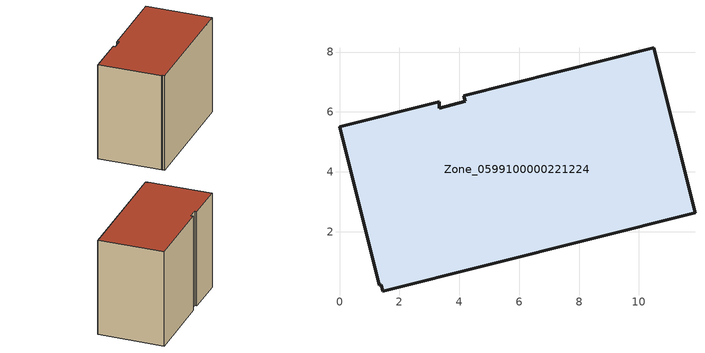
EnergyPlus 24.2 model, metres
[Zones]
Zone_0599100000221224
 floor ground (C_G): 11.87,2.63 1.45,0.02 1.4,0.24 1.32,0.22 0,5.51 3.34,6.35 3.33,6.13 4.19,6.35 4.14,6.55 10.49,8.14 z0
 wall outside (C_F): 10.49,8.14 4.14,6.55 4.19,6.35 3.33,6.13 3.34,6.35 0,5.51 1.32,0.22 1.4,0.24 1.45,0.02 11.87,2.63 10.49,8.14 z0:8.49
 roof outside (C_R): 1.45,0.02 11.87,2.63 10.49,8.14 4.14,6.55 4.19,6.35 3.33,6.13 3.34,6.35 0,5.51 1.32,0.22 1.4,0.24 z8.49
[BUILDING]
Pand.0599100000221224: North Axis=0; Terrain=City; Loads Convergence Tolerance Value=0.04; Temperature Convergence Tolerance Value=0.4; Solar Distribution=FullExterior; Maximum Number of Warmup Days=25; Minimum Number of Warmup Days=1
[Site:Location]
Rotterdam.The.Hague.AP_ZH_NLD Design_Conditions: Latitude=51.96; Longitude=4.45; Time Zone=1; Elevation=-4.5
[SITE:GROUNDTEMPERATURE:BUILDINGSURFACE]
18, 18, 18, 18, 18, 18, 18, 18, 18, 18, 18, 18
[MATERIAL] Thermal Absorptance=0.9; Solar Absorptance=0.7; Visible Absorptance=0.7
Name | Roughness | Thickness | Conductivity | Density | Specific Heat
G.TC.1975-1991 | MediumSmooth | 0.15 | 0.288461 | 540 | 1210
F.TC.1975-1991 | Rough | 0.3 | 0.230769 | 1920 | 840
R.TC.1975-1991 | MediumRough | 0.2 | 0.153846 | 1500 | 1000
[CONSTRUCTION]
C_G: G.TC.1975-1991
C_F: F.TC.1975-1991
C_R: R.TC.1975-1991
[ZONE]
Zone_0599100000221224: Type=1; Multiplier=1; Ceiling Height=Autocalculate; Volume=Autocalculate; Floor Area=autocalculate; Part of Total Floor Area=Yes
[ZONEINFILTRATION:DESIGNFLOWRATE]
Infil_Zone_0599100000221224: Zone or ZoneList or Space or SpaceList=Zone_0599100000221224; Schedule=AlwaysOn; Design Flow Rate Calculation Method=Flow/Area; Flow Rate per Floor Area=0.003; Constant Term Coefficient=1; Temperature Term Coefficient=0; Velocity Term Coefficient=0; Velocity Squared Term Coefficient=0
[HVACTEMPLATE:ZONE:IDEALLOADSAIRSYSTEM]
Zone_0599100000221224: Maximum Heating Supply Air Temperature=50; Minimum Cooling Supply Air Temperature=13; Maximum Heating Supply Air Humidity Ratio=0.0156; Minimum Cooling Supply Air Humidity Ratio=0.0077; Heating Limit=NoLimit; Cooling Limit=NoLimit; Dehumidification Control Type=ConstantSensibleHeatRatio; Cooling Sensible Heat Ratio=0.7; Dehumidification Setpoint=60; Humidification Control Type=None; Humidification Setpoint=30; Outdoor Air Method=None; Outdoor Air Flow Rate per Person=0.00944; Outdoor Air Flow Rate per Zone Floor Area=0; Outdoor Air Flow Rate per Zone=0; Demand Controlled Ventilation Type=None; Outdoor Air Economizer Type=NoEconomizer; Heat Recovery Type=None; Sensible Heat Recovery Effectiveness=0.7; Latent Heat Recovery Effectiveness=0.65
[ZONECONTROL:THERMOSTAT]
ThermostatControl_Zone_0599100000221224: Zone or ZoneList=Zone_0599100000221224; Control Type Schedule=DualSetpointControlType; Control 1=Thermostat_Zone_0599100000221224; Temperature Difference Between Cutout And Setpoint=0
[THERMOSTATSETPOINT:DUALSETPOINT]
Thermostat_Zone_0599100000221224: Heating Setpoint Temperature Schedule=HeatingSetpoint_Zone_0599100000221224; Cooling Setpoint Temperature Schedule=CoolingSetpoint_Zone_0599100000221224
[SCHEDULE:COMPACT]
HeatingSetpoint_Zone_0599100000221224: Through: 12/31, For: AllDays, Until: 24:00, 21
CoolingSetpoint_Zone_0599100000221224: Through: 12/31, For: AllDays, Until: 24:00, 24
DualSetpointControlType: Through: 12/31, For: AllDays, Until: 24:00, 4
AlwaysOn: Through: 12/31, For: AllDays, Until: 24:00, 1
